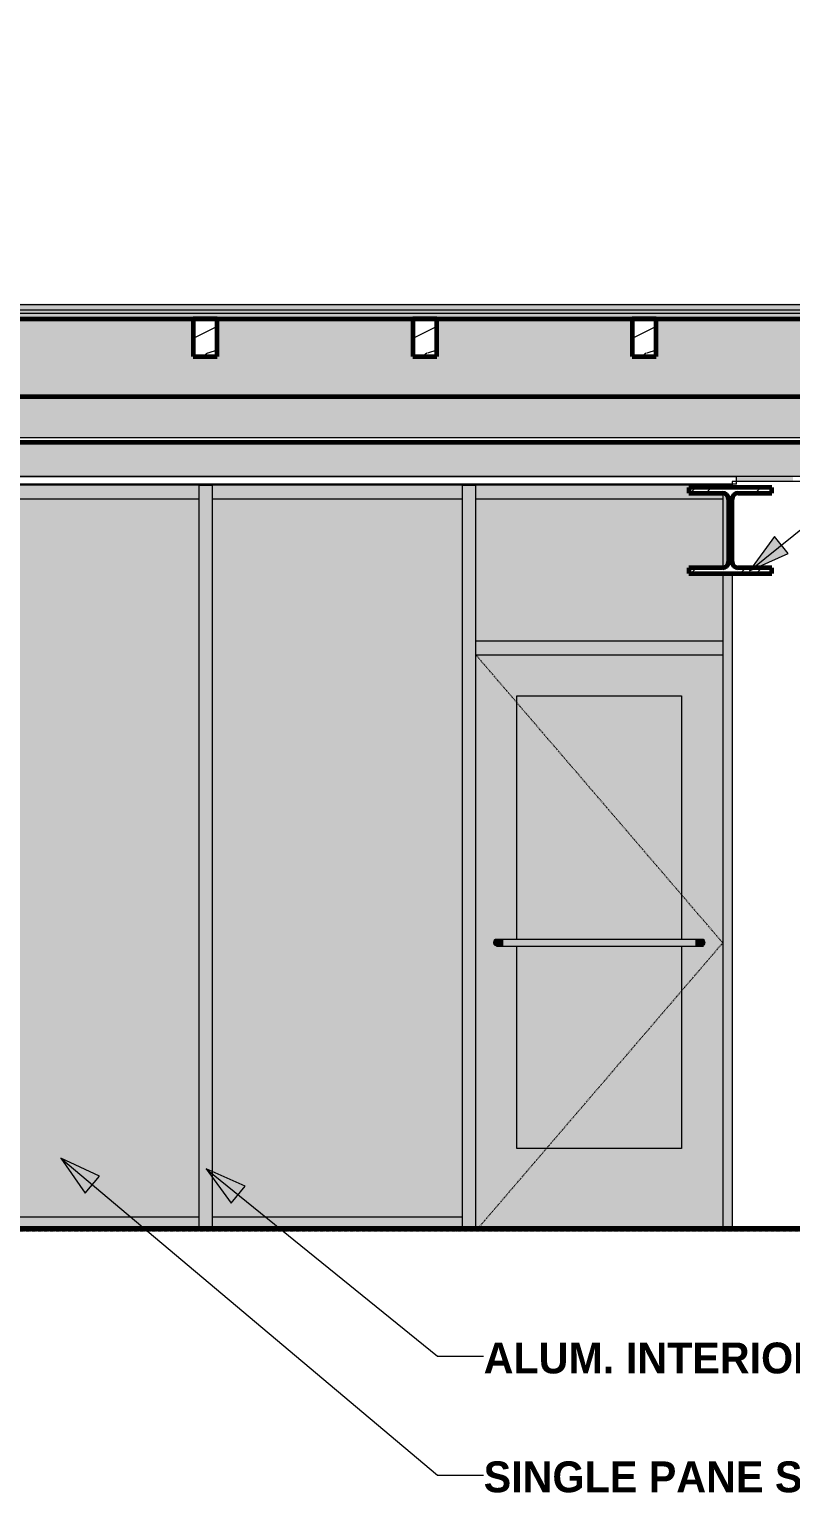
# Model space of a CAD drawing. Header units: inches. Extents: x -3510 to 2128, y -38 to 218.
# Drawn here: x 552.9 to 663.9, y -38.2 to 175.2 of the extents above; entities that cross this region are included whole.
import ezdxf

# ---------------------------------------------------------------- set-up
doc = ezdxf.new("R2010")
doc.units = ezdxf.units.IN
doc.header["$MEASUREMENT"] = 0
doc.linetypes.add('Dash 1_16_', pattern=[0.125, 0.0625, -0.0625])
doc.linetypes.add('Grid Line 1_2_', pattern=[0.875, 0.5, -0.125, 0.125, -0.125])
for name, color, linetype, lineweight in [('0-3', 50, 'Continuous', 9), ('0-4', 10, 'Continuous', 5), ('A-CLNG', 13, 'Continuous', 18), ('A-CLNG-3', 7, 'Continuous', 18), ('A-CLNG-5', 13, 'Continuous', 60), ('A-CLNG-PATT-2', 13, 'Continuous', 9), ('A-DOOR', 31, 'Continuous', 18), ('A-DOOR-6', 31, 'Dash 1_16_', 9), ('A-DOOR-7', 31, 'Continuous', 9), ('A-DOOR-FRAM', 31, 'Continuous', 9), ('A-DOOR-FRAM-4', 31, 'Continuous', 18), ('A-DOOR-GLAZ-1', 31, 'Continuous', 18), ('A-FLOR-1', 31, 'Continuous', 5), ('A-FLOR-2', 8, 'Continuous', 5), ('A-FLOR-3', 7, 'Continuous', 18), ('A-FLOR-4', 250, 'Continuous', 60), ('A-FLOR-LEVL-1', 51, 'Grid Line 1_2_', 9), ('A-FLOR-MCUT-1', 7, 'Continuous', 18), ('A-FLOR-PATT-2', 253, 'Continuous', 9), ('A-FLOR-PATT-3', 50, 'Continuous', 9), ('A-GLAZ-CURT', 52, 'Continuous', 9), ('A-GLAZ-CWMG', 51, 'Continuous', 9), ('A-WALL-1', 8, 'Continuous', 5), ('A-WALL-2', 7, 'Continuous', 18), ('G-ANNO-TEXT', 231, 'Continuous', 9), ('S-BEAM', 12, 'Continuous', 9), ('S-BEAM-1', 250, 'Continuous', 60)]:
    doc.layers.add(name, color=color, linetype=linetype, lineweight=lineweight)
doc.styles.add('Century Gothic_B', font='GOTHICB.TTF', dxfattribs={"height": 4.5})
pattern_1 = [(0, (0, 0), (7.68, 1.92), [0.634, -5.126, 0.634, -5.126, -30.72]), (0, (0, 0), (7.68, 1.92), [-11.52, 0.634, -10.886, 0.634, -5.126, -13.44]), (0, (0, 0), (7.68, 1.92), [-28.8, 0.634, -3.206, 0.634, -8.966]), (120, (2.88, 0.96), (-5.50276878, 5.6910751), [0.634, -5.126, 0.634, -5.126, -30.72]), (120, (2.88, 0.96), (-5.50276878, 5.6910751), [-11.52, 0.634, -10.886, 0.634, -5.126, -13.44]), (120, (2.88, 0.96), (-5.50276878, 5.6910751), [-28.8, 0.634, -3.206, 0.634, -8.966]), (240, (3.84, 4.8), (-2.17723122, -7.6110751), [0.634, -5.126, 0.634, -5.126, -30.72]), (240, (3.84, 4.8), (-2.17723122, -7.6110751), [-11.52, 0.634, -10.886, 0.634, -5.126, -13.44]), (240, (3.84, 4.8), (-2.17723122, -7.6110751), [-28.8, 0.634, -3.206, 0.634, -8.966])]
pattern_2 = [(0, (0, 0), (0, 2.399), []), (315, (0, 0), (2.3985062, 0), [3.393, -3.393]), (45, (0, 0), (2.3985062, 0), [3.393, -3.393])]
pattern_3 = [(216.87, (3.199, 7.997), (23.98977143, 15.99364286), [3.998, -35.986]), (206.565, (7.997, 5.598), (-7.9970807, -7.9966192), [8.941, -8.941]), (198.435, (7.997, 1.599), (-15.9938446, -7.99709826), [5.058, -20.23])]

# ---------------------------------------------------------------- blocks, each defined once
blk = doc.blocks.new('CTR - 1st Phase - Shell_rvt-4-INTERIOR ELEVATION - CORRIDOR _103_N_ _ LOBBY _106_ - SOUTH WALL')
at = {"layer": 'A-FLOR-1'}
h = blk.add_hatch(color=256, dxfattribs=at)
h.paths.add_polyline_path([(-11534.63, 110), (-11250.14, 110), (-11250.14, 115), (-11534.63, 115)], flags=0)
h.paths.add_polyline_path([(-11488.42, 121.63), (-11250.14, 121.63), (-11250.14, 133), (-11264, 133), (-11264, 127.5), (-11267.5, 127.5), (-11267.5, 133), (-11296, 133), (-11296, 127.5), (-11299.5, 127.5), (-11299.5, 133), (-11328, 133), (-11328, 127.5), (-11331.5, 127.5), (-11331.5, 133), (-11360, 133), (-11360, 127.5), (-11363.5, 127.5), (-11363.5, 133), (-11392, 133), (-11392, 127.5), (-11395.5, 127.5), (-11395.5, 133), (-11424, 133), (-11424, 127.5), (-11427.5, 127.5), (-11427.5, 133), (-11456, 133), (-11456, 127.5), (-11459.5, 127.5), (-11459.5, 133), (-11488, 133), (-11488, 127.5), (-11491.5, 127.5), (-11491.5, 133), (-11520, 133), (-11520, 127.5), (-11523.5, 127.5), (-11523.5, 133), (-11534.63, 133), (-11534.63, 121.63), (-11493.04, 121.63)], flags=0)
at = {"layer": 'A-FLOR-2'}
blk.add_hatch(color=256, dxfattribs=at).paths.add_polyline_path([(-10832.18, 133.75), (-10351.56, 133.75), (-10351.56, 134.25), (-11534.63, 134.25), (-11534.63, 133.75), (-10841.43, 133.75)], flags=0)
at = {"layer": 'A-FLOR-PATT-2'}
h = blk.add_hatch(dxfattribs=at)
h.set_pattern_fill('FP_25', color=256, style=0, pattern_type=2)
h.set_pattern_definition(pattern_1)
h.paths.add_polyline_path([(-11534.63, 134.25), (-10351.56, 134.25), (-10351.56, 135), (-11534.63, 135)], flags=0)
h = blk.add_hatch(dxfattribs=at)
h.set_pattern_fill('FP_25', color=256, style=0, pattern_type=2)
h.set_pattern_definition(pattern_1)
h.paths.add_polyline_path([(-10970.82, -0.03), (-10351.56, -0.03), (-10351.56, 0), (-11534.63, 0), (-11534.63, -0.03), (-10975.45, -0.03)], flags=0)
at = {"layer": 'A-FLOR-PATT-3'}
h = blk.add_hatch(dxfattribs=at)
h.set_pattern_fill('FP_27', color=256, style=0, pattern_type=2)
h.set_pattern_definition(pattern_2)
h.paths.add_polyline_path([(-10370.05, 135), (-10351.56, 135), (-10351.56, 135.19), (-11534.63, 135.19), (-11534.63, 135), (-10380.66, 135)], flags=0)
h = blk.add_hatch(dxfattribs=at)
h.set_pattern_fill('FP_27', color=256, style=0, pattern_type=2)
h.set_pattern_definition(pattern_2)
h.paths.add_polyline_path([(-10832.18, 133), (-10351.56, 133), (-10351.56, 133.75), (-11534.63, 133.75), (-11534.63, 133), (-10841.43, 133)], flags=0)
h = blk.add_hatch(dxfattribs=at)
h.set_pattern_fill('FP_26', color=256, style=0, pattern_type=2)
h.set_pattern_definition([(135, (0, 0), (-2.12132034, -2.12132034), [])])
h.paths.add_polyline_path([(-10380.66, 0), (-10351.56, 0), (-10351.56, 0.37), (-11534.63, 0.37), (-11534.63, 0), (-10381.29, 0)], flags=0)
at = {"layer": 'A-WALL-1'}
blk.add_hatch(color=256, dxfattribs=at).paths.add_polyline_path([(-11276.04, 109.25), (-11276.04, 110), (-11284.29, 110), (-11284.29, 109.25)], flags=0)
at = {"layer": 'A-CLNG-3'}
for p, q in [((-11534.63, 110), (-11284.29, 110)), ((-11284.29, 108.87), (-11534.63, 108.87)), ((-11284.29, 108.87), (-11284.29, 110))]:
    blk.add_line(p, q, dxfattribs=at)
at = {"layer": 'A-FLOR-3'}
blk.add_line((-11256.26, 110), (-11534.63, 110), dxfattribs=at)
at = {"layer": 'A-FLOR-4'}
for p, q in [((-11534.63, 133), (-10351.56, 133)), ((-10351.56, 0.37), (-11534.63, 0.37))]:
    blk.add_line(p, q, dxfattribs=at)
at = {"layer": 'A-FLOR-MCUT-1'}
for p, q in [((-10351.56, 135), (-11534.63, 135)), ((-10351.56, 134.25), (-11534.63, 134.25)), ((-10351.56, 133.75), (-11534.63, 133.75)), ((-10351.56, 0), (-11534.63, 0))]:
    blk.add_line(p, q, dxfattribs=at)
at = {"layer": 'A-WALL-2'}
for p, q in [((-11130.44, 109.25), (-11284.91, 109.25)), ((-11284.91, 109.25), (-11284.91, 108.37)), ((-11284.91, 106.75), (-11284.91, 97.5)), ((-11284.91, 95.87), (-11284.91, 0.37))]:
    blk.add_line(p, q, dxfattribs=at)
blk = doc.blocks.new('LVL-Laminated Veneer Lumber - 4X6 S_ PINE - NO_ 1-V77-INTERIOR ELEVATION - CORRIDOR _103_N_ _ LOBBY _106_ - SOUTH WALL')
at = {"layer": 'S-BEAM'}
h = blk.add_hatch(dxfattribs=at)
h.set_pattern_fill('FP_14', color=256, style=0, pattern_type=2)
h.set_pattern_definition(pattern_3)
h.paths.add_polyline_path([(-11360, 127.5), (-11360, 133), (-11363.5, 133), (-11363.5, 127.5)], flags=0)
at = {"layer": 'S-BEAM-1'}
for p, q in [((-11360, 133), (-11363.5, 133)), ((-11363.5, 133), (-11363.5, 127.5)), ((-11360, 127.5), (-11360, 133)), ((-11363.5, 127.5), (-11360, 127.5))]:
    blk.add_line(p, q, dxfattribs=at)
blk = doc.blocks.new('LVL-Laminated Veneer Lumber - 4X6 S_ PINE - NO_ 1-V78-INTERIOR ELEVATION - CORRIDOR _103_N_ _ LOBBY _106_ - SOUTH WALL')
at = {"layer": 'S-BEAM'}
h = blk.add_hatch(dxfattribs=at)
h.set_pattern_fill('FP_14', color=256, style=0, pattern_type=2)
h.set_pattern_definition(pattern_3)
h.paths.add_polyline_path([(-11331.5, 127.5), (-11328, 127.5), (-11328, 133), (-11331.5, 133)], flags=0)
at = {"layer": 'S-BEAM-1'}
for p, q in [((-11328, 133), (-11331.5, 133)), ((-11331.5, 133), (-11331.5, 127.5)), ((-11328, 127.5), (-11328, 133)), ((-11331.5, 127.5), (-11328, 127.5))]:
    blk.add_line(p, q, dxfattribs=at)
blk = doc.blocks.new('LVL-Laminated Veneer Lumber - 4X6 S_ PINE - NO_ 1-V79-INTERIOR ELEVATION - CORRIDOR _103_N_ _ LOBBY _106_ - SOUTH WALL')
at = {"layer": 'S-BEAM'}
h = blk.add_hatch(dxfattribs=at)
h.set_pattern_fill('FP_14', color=256, style=0, pattern_type=2)
h.set_pattern_definition(pattern_3)
h.paths.add_polyline_path([(-11299.5, 127.5), (-11296, 127.5), (-11296, 133), (-11299.5, 133)], flags=0)
at = {"layer": 'S-BEAM-1'}
for p, q in [((-11296, 133), (-11299.5, 133)), ((-11299.5, 133), (-11299.5, 127.5)), ((-11296, 127.5), (-11296, 133)), ((-11299.5, 127.5), (-11296, 127.5))]:
    blk.add_line(p, q, dxfattribs=at)
blk = doc.blocks.new('CTR - 1st Phase - Structure_rvt-4-INTERIOR ELEVATION - CORRIDOR _103_N_ _ LOBBY _106_ - SOUTH WALL')
at = {"layer": 'S-BEAM'}
h = blk.add_hatch(dxfattribs=at)
h.set_pattern_fill('FP_29', color=256, style=0, pattern_type=2)
h.set_pattern_definition([(45, (0, 0), (-4.7517576, 4.7517576), []), (45, (0, 7.2), (-4.7517576, 4.7517576), [])])
h.paths.add_polyline_path([(-11286.3, 95.87), (-11279.14, 95.87), (-11279.14, 96.68), (-11284.05, 96.68), (-11284.49, 96.8), (-11284.81, 97.12), (-11284.93, 97.56), (-11284.91, 106.75), (-11284.81, 107.13), (-11284.49, 107.45), (-11284.05, 107.56), (-11279.14, 107.56), (-11279.14, 108.37), (-11291.24, 108.37), (-11291.24, 107.56), (-11286.3, 107.56), (-11285.89, 107.45), (-11285.56, 107.13), (-11285.45, 106.69), (-11285.45, 97.56), (-11285.56, 97.12), (-11285.89, 96.8), (-11286.32, 96.68), (-11291.24, 96.68), (-11291.24, 95.87)], flags=0)
at = {"layer": 'S-BEAM-1'}
for p, q in [((-11279.14, 108.37), (-11291.24, 108.37)), ((-11291.24, 108.37), (-11291.24, 107.56)), ((-11291.24, 107.56), (-11286.32, 107.56)), ((-11285.45, 106.69), (-11285.45, 97.56)), ((-11284.93, 97.56), (-11284.93, 106.69)), ((-11284.05, 107.56), (-11279.14, 107.56)), ((-11279.14, 107.56), (-11279.14, 108.37)), ((-11286.32, 96.68), (-11291.24, 96.68)), ((-11291.24, 96.68), (-11291.24, 95.87)), ((-11279.14, 96.68), (-11284.05, 96.68)), ((-11279.14, 95.87), (-11279.14, 96.68)), ((-11291.24, 95.87), (-11279.14, 95.87))]:
    blk.add_line(p, q, dxfattribs=at)
for centre, start, end in [((-11286.32, 106.69), 0, 90), ((-11284.05, 106.69), 90, 180), ((-11286.32, 97.56), 270, 0), ((-11284.05, 97.56), 180, 270)]:
    blk.add_arc(centre, 0.878, start, end, dxfattribs=at)
at = {"layer": '0-3'}
for name in ['LVL-Laminated Veneer Lumber - 4X6 S_ PINE - NO_ 1-V77-INTERIOR ELEVATION - CORRIDOR _103_N_ _ LOBBY _106_ - SOUTH WALL', 'LVL-Laminated Veneer Lumber - 4X6 S_ PINE - NO_ 1-V78-INTERIOR ELEVATION - CORRIDOR _103_N_ _ LOBBY _106_ - SOUTH WALL', 'LVL-Laminated Veneer Lumber - 4X6 S_ PINE - NO_ 1-V79-INTERIOR ELEVATION - CORRIDOR _103_N_ _ LOBBY _106_ - SOUTH WALL']:
    blk.add_blockref(name, (0, 0), dxfattribs=at)
blk = doc.blocks.new('System Panel - SINGLE PANE - SAFETY GLAZING-2183546-INTERIOR ELEVATION - CORRIDOR _103_N_ _ LOBBY _106_ - SOUTH WALL')
at = {"layer": 'A-GLAZ-CURT'}
blk.add_hatch(color=256, dxfattribs=at).paths.add_polyline_path([(-11386.75, 2), (-11362.68, 2), (-11362.68, 106.75), (-11399.05, 106.75), (-11399.05, 2)], flags=0)
blk = doc.blocks.new('STOREFRONT DOOR - WOOD STILE W_ GLASS INSET-2189325-INTERIOR ELEVATION - CORRIDOR _103_N_ _ LOBBY _106_ - SOUTH WALL')
at = {"layer": 'A-DOOR'}
for points in [[(-11319.3, 41.5), (-11319.12, 41.5), (-11318.37, 41.52), (-11318.3, 41.52), (-11318.3, 42), (-11319.8, 42), (-11319.76, 41.81), (-11319.7, 41.71), (-11319.63, 41.62), (-11319.5, 41.54), (-11319.35, 41.51), (-11319.32, 41.5)], [(-11319.4, 42), (-11318.3, 42), (-11318.3, 42.5), (-11318.93, 42.5), (-11319.4, 42.48), (-11319.55, 42.42), (-11319.72, 42.28), (-11319.76, 42.19), (-11319.79, 42.13), (-11319.79, 42), (-11319.4, 42)], [(-11312.81, 42), (-11290.3, 42), (-11290.3, 42.5), (-11318.3, 42.48), (-11318.3, 42), (-11316.3, 42)], [(-11317.43, 41.5), (-11290.3, 41.52), (-11290.3, 42), (-11318.3, 42), (-11318.3, 41.5)], [(-11289.8, 42), (-11288.8, 42), (-11288.85, 42.19), (-11288.92, 42.31), (-11288.99, 42.37), (-11289.09, 42.44), (-11289.13, 42.46), (-11289.3, 42.49), (-11289.86, 42.5), (-11290.3, 42.48), (-11290.3, 42), (-11289.83, 42)], [(-11290.3, 41.5), (-11289.2, 41.52), (-11289.02, 41.6), (-11288.92, 41.69), (-11288.84, 41.83), (-11288.82, 41.89), (-11288.82, 42), (-11290.3, 42), (-11290.3, 41.51)]]:
    blk.add_hatch(color=256, dxfattribs=at).paths.add_polyline_path(points, flags=0)
at = {"layer": 'A-DOOR-FRAM-4'}
h = blk.add_hatch(color=256, dxfattribs=at)
h.paths.add_polyline_path([(-11321.37, 0.38), (-11286.3, 0.38), (-11286.3, 84), (-11322.3, 84), (-11322.3, 0.38), (-11322.12, 0.38)], flags=0)
h.paths.add_polyline_path([(-11312.81, 12), (-11316.3, 12), (-11316.3, 41.5), (-11318.65, 41.52), (-11318.95, 41.51), (-11319.15, 41.51), (-11319.24, 41.51), (-11319.36, 41.51), (-11319.51, 41.55), (-11319.57, 41.58), (-11319.7, 41.71), (-11319.76, 41.81), (-11319.79, 41.87), (-11319.8, 42), (-11319.76, 42.19), (-11319.69, 42.31), (-11319.66, 42.35), (-11319.52, 42.44), (-11319.48, 42.46), (-11319.31, 42.49), (-11318.75, 42.5), (-11318.3, 42.5), (-11316.3, 42.5), (-11316.3, 78), (-11292.3, 78), (-11292.3, 42.5), (-11289.2, 42.48), (-11289.08, 42.44), (-11288.89, 42.27), (-11288.84, 42.18), (-11288.82, 42.09), (-11288.8, 42), (-11288.85, 41.8), (-11288.92, 41.69), (-11289.02, 41.6), (-11289.09, 41.56), (-11289.31, 41.51), (-11290.07, 41.5), (-11292.3, 41.5), (-11292.3, 12)], flags=0)
at = {"layer": 'A-DOOR-GLAZ-1'}
h = blk.add_hatch(color=256, dxfattribs=at)
h.paths.add_polyline_path([(-11316.3, 12), (-11292.3, 12), (-11292.3, 41.5), (-11316.3, 41.5), (-11316.3, 16.88)], flags=0)
h.paths.add_polyline_path([(-11312.81, 42.5), (-11292.3, 42.5), (-11292.3, 78), (-11316.3, 78), (-11316.3, 42.5)], flags=0)
at = {"layer": 'A-DOOR-6'}
for p, q in [((-11286.3, 42), (-11322.3, 84)), ((-11321.98, 0.38), (-11286.3, 42))]:
    blk.add_line(p, q, dxfattribs=at)
at = {"layer": 'A-DOOR-7'}
for p, q in [((-11290.3, 42.5), (-11318.3, 42.5)), ((-11318.3, 41.5), (-11290.3, 41.5))]:
    blk.add_line(p, q, dxfattribs=at)
at = {"layer": 'A-DOOR-7', "flags": 128}
for points in [[(-11318.3, 42.5), (-11318.34, 42.5), (-11318.38, 42.5), (-11318.42, 42.5), (-11318.46, 42.5), (-11318.5, 42.5), (-11318.54, 42.5), (-11318.58, 42.5), (-11318.62, 42.5), (-11318.66, 42.5), (-11318.69, 42.5), (-11318.73, 42.5), (-11318.77, 42.5), (-11318.8, 42.5), (-11318.84, 42.5), (-11318.87, 42.5), (-11318.9, 42.5), (-11318.93, 42.5), (-11318.96, 42.5), (-11318.99, 42.5), (-11319.02, 42.5), (-11319.05, 42.5), (-11319.08, 42.5), (-11319.1, 42.5), (-11319.12, 42.5), (-11319.15, 42.5), (-11319.17, 42.5), (-11319.19, 42.5), (-11319.2, 42.5), (-11319.22, 42.5), (-11319.24, 42.5), (-11319.25, 42.5), (-11319.26, 42.5), (-11319.27, 42.5), (-11319.28, 42.5), (-11319.29, 42.5), (-11319.3, 42.5), (-11319.3, 42.5), (-11319.3, 42.5), (-11319.3, 42.5), (-11319.3, 42.5)], [(-11319.3, 41.5), (-11319.3, 41.5), (-11319.3, 41.5), (-11319.3, 41.5), (-11319.29, 41.5), (-11319.28, 41.5), (-11319.28, 41.5), (-11319.27, 41.5), (-11319.25, 41.5), (-11319.24, 41.5), (-11319.23, 41.5), (-11319.21, 41.5), (-11319.19, 41.5), (-11319.17, 41.5), (-11319.15, 41.5), (-11319.13, 41.5), (-11319.11, 41.5), (-11319.08, 41.5), (-11319.06, 41.5), (-11319.03, 41.5), (-11319, 41.5), (-11318.97, 41.5), (-11318.94, 41.5), (-11318.91, 41.5), (-11318.88, 41.5), (-11318.85, 41.5), (-11318.81, 41.5), (-11318.78, 41.5), (-11318.74, 41.5), (-11318.7, 41.5), (-11318.67, 41.5), (-11318.63, 41.5), (-11318.59, 41.5), (-11318.55, 41.5), (-11318.51, 41.5), (-11318.47, 41.5), (-11318.44, 41.5), (-11318.4, 41.5), (-11318.36, 41.5), (-11318.32, 41.5), (-11318.3, 41.5)], [(-11289.3, 42.5), (-11289.31, 42.5), (-11289.31, 42.5), (-11289.31, 42.5), (-11289.32, 42.5), (-11289.32, 42.5), (-11289.33, 42.5), (-11289.34, 42.5), (-11289.36, 42.5), (-11289.37, 42.5), (-11289.38, 42.5), (-11289.4, 42.5), (-11289.42, 42.5), (-11289.44, 42.5), (-11289.46, 42.5), (-11289.48, 42.5), (-11289.5, 42.5), (-11289.53, 42.5), (-11289.55, 42.5), (-11289.58, 42.5), (-11289.61, 42.5), (-11289.64, 42.5), (-11289.67, 42.5), (-11289.7, 42.5), (-11289.73, 42.5), (-11289.76, 42.5), (-11289.8, 42.5), (-11289.83, 42.5), (-11289.87, 42.5), (-11289.91, 42.5), (-11289.94, 42.5), (-11289.98, 42.5), (-11290.02, 42.5), (-11290.06, 42.5), (-11290.1, 42.5), (-11290.13, 42.5), (-11290.17, 42.5), (-11290.21, 42.5), (-11290.25, 42.5), (-11290.29, 42.5), (-11290.3, 42.5)], [(-11290.3, 41.5), (-11290.26, 41.5), (-11290.22, 41.5), (-11290.19, 41.5), (-11290.15, 41.5), (-11290.11, 41.5), (-11290.07, 41.5), (-11290.03, 41.5), (-11289.99, 41.5), (-11289.95, 41.5), (-11289.92, 41.5), (-11289.88, 41.5), (-11289.84, 41.5), (-11289.81, 41.5), (-11289.77, 41.5), (-11289.74, 41.5), (-11289.71, 41.5), (-11289.68, 41.5), (-11289.65, 41.5), (-11289.62, 41.5), (-11289.59, 41.5), (-11289.56, 41.5), (-11289.53, 41.5), (-11289.51, 41.5), (-11289.49, 41.5), (-11289.46, 41.5), (-11289.44, 41.5), (-11289.42, 41.5), (-11289.4, 41.5), (-11289.39, 41.5), (-11289.37, 41.5), (-11289.36, 41.5), (-11289.35, 41.5), (-11289.34, 41.5), (-11289.33, 41.5), (-11289.32, 41.5), (-11289.31, 41.5), (-11289.31, 41.5), (-11289.31, 41.5), (-11289.3, 41.5), (-11289.3, 41.5)]]:
    blk.add_lwpolyline(points, dxfattribs=at)
at = {"layer": 'A-DOOR-7'}
for centre, start, end in [((-11319.3, 42), 86.1684, 135), ((-11289.3, 42), 260.1527, 300), ((-11289.3, 42), 45, 93.8316)]:
    blk.add_arc(centre, 0.5, start, end, dxfattribs=at)
at = {"layer": 'A-DOOR-FRAM'}
for p, q in [((-11316.3, 42.5), (-11316.3, 78)), ((-11316.3, 78), (-11292.3, 78)), ((-11292.3, 78), (-11292.3, 42.5)), ((-11316.3, 12), (-11316.3, 41.5)), ((-11292.3, 41.5), (-11292.3, 12)), ((-11292.3, 12), (-11316.3, 12))]:
    blk.add_line(p, q, dxfattribs=at)
blk = doc.blocks.new('Rectangular Mullion - 2_ x 4_ - INTERIOR-2183535-INTERIOR ELEVATION - CORRIDOR _103_N_ _ LOBBY _106_ - SOUTH WALL')
at = {"layer": 'A-GLAZ-CWMG'}
blk.add_hatch(color=256, dxfattribs=at).paths.add_polyline_path([(-11401.05, 106.75), (-11401.05, 108.75), (-11437.43, 108.75), (-11437.43, 106.75), (-11423.72, 106.75)], flags=0)
for p, q in [((-11437.43, 106.75), (-11437.43, 108.75)), ((-11401.05, 108.75), (-11437.43, 108.75)), ((-11437.43, 106.75), (-11401.05, 106.75)), ((-11401.05, 108.75), (-11401.05, 106.75))]:
    blk.add_line(p, q, dxfattribs=at)
blk = doc.blocks.new('Rectangular Mullion - 2_ x 4_ - INTERIOR-2183536-INTERIOR ELEVATION - CORRIDOR _103_N_ _ LOBBY _106_ - SOUTH WALL')
at = {"layer": 'A-GLAZ-CWMG'}
blk.add_hatch(color=256, dxfattribs=at).paths.add_polyline_path([(-11286.3, 106.75), (-11286.32, 107.56), (-11291.24, 107.56), (-11291.24, 108.37), (-11286.3, 108.37), (-11286.32, 108.75), (-11322.3, 108.75), (-11322.3, 106.75), (-11286.32, 106.75)], flags=0)
for p, q in [((-11322.3, 106.75), (-11322.3, 108.75)), ((-11286.3, 108.75), (-11322.3, 108.75)), ((-11322.3, 106.75), (-11286.3, 106.75)), ((-11286.3, 108.75), (-11286.3, 108.37)), ((-11286.3, 107.56), (-11286.3, 106.75))]:
    blk.add_line(p, q, dxfattribs=at)
blk = doc.blocks.new('Rectangular Mullion - 2_ x 4_ - INTERIOR-2183537-INTERIOR ELEVATION - CORRIDOR _103_N_ _ LOBBY _106_ - SOUTH WALL')
at = {"layer": 'A-GLAZ-CWMG'}
blk.add_hatch(color=256, dxfattribs=at).paths.add_polyline_path([(-11362.68, 0.38), (-11362.68, 2), (-11399.05, 2), (-11399.05, 0.38), (-11386.75, 0.38)], flags=0)
for p, q in [((-11399.05, 0.38), (-11399.05, 2)), ((-11362.68, 2), (-11399.05, 2)), ((-11362.68, 2), (-11362.68, 0.38))]:
    blk.add_line(p, q, dxfattribs=at)
blk = doc.blocks.new('Rectangular Mullion - 2_ x 4_ - INTERIOR-2183539-INTERIOR ELEVATION - CORRIDOR _103_N_ _ LOBBY _106_ - SOUTH WALL')
at = {"layer": 'A-GLAZ-CWMG'}
blk.add_hatch(color=256, dxfattribs=at).paths.add_polyline_path([(-11399.05, 0.38), (-11399.05, 85), (-11401.05, 85), (-11401.05, 0.38)], flags=0)
for p, q in [((-11401.05, 85), (-11401.05, 0.38)), ((-11399.05, 0.38), (-11399.05, 85))]:
    blk.add_line(p, q, dxfattribs=at)
blk = doc.blocks.new('Rectangular Mullion - 2_ x 4_ - INTERIOR-2183540-INTERIOR ELEVATION - CORRIDOR _103_N_ _ LOBBY _106_ - SOUTH WALL')
at = {"layer": 'A-GLAZ-CWMG'}
blk.add_hatch(color=256, dxfattribs=at).paths.add_polyline_path([(-11322.3, 0.38), (-11322.3, 85), (-11324.3, 85), (-11324.3, 0.38)], flags=0)
for p, q in [((-11324.3, 85), (-11324.3, 0.38)), ((-11322.3, 0.38), (-11322.3, 85))]:
    blk.add_line(p, q, dxfattribs=at)
blk = doc.blocks.new('Rectangular Mullion - 2_ x 4_ - INTERIOR-V70-INTERIOR ELEVATION - CORRIDOR _103_N_ _ LOBBY _106_ - SOUTH WALL')
at = {"layer": 'A-GLAZ-CWMG'}
blk.add_hatch(color=256, dxfattribs=at).paths.add_polyline_path([(-11284.91, 0.38), (-11284.91, 85), (-11286.3, 85), (-11286.3, 0.38)], flags=0)
blk.add_line((-11286.3, 85), (-11286.3, 0.38), dxfattribs=at)
blk = doc.blocks.new('System Panel - Glazed-2179509-INTERIOR ELEVATION - CORRIDOR _103_N_ _ LOBBY _106_ - SOUTH WALL')
at = {"layer": 'A-GLAZ-CURT'}
blk.add_hatch(color=256, dxfattribs=at).paths.add_polyline_path([(-11322.3, 86), (-11286.3, 86), (-11286.32, 95.87), (-11291.24, 95.87), (-11291.24, 96.68), (-11286.3, 96.69), (-11286.3, 106.75), (-11322.3, 106.75), (-11322.3, 101.38)], flags=0)
blk = doc.blocks.new('Rectangular Mullion - 2_ x 4_ - INTERIOR-2183542-INTERIOR ELEVATION - CORRIDOR _103_N_ _ LOBBY _106_ - SOUTH WALL')
at = {"layer": 'A-GLAZ-CWMG'}
blk.add_hatch(color=256, dxfattribs=at).paths.add_polyline_path([(-11322.3, 84), (-11286.3, 84), (-11286.3, 86), (-11322.3, 86), (-11322.3, 85)], flags=0)
for p, q in [((-11322.3, 84), (-11322.3, 86)), ((-11286.3, 86), (-11322.3, 86)), ((-11286.3, 86), (-11286.3, 84)), ((-11322.3, 84), (-11286.3, 84))]:
    blk.add_line(p, q, dxfattribs=at)
blk = doc.blocks.new('Rectangular Mullion - 2_ x 4_ - INTERIOR-2183532-INTERIOR ELEVATION - CORRIDOR _103_N_ _ LOBBY _106_ - SOUTH WALL')
at = {"layer": 'A-GLAZ-CWMG'}
blk.add_hatch(color=256, dxfattribs=at).paths.add_polyline_path([(-11437.43, 85), (-11437.43, 108.75), (-11439.43, 108.75), (-11439.43, 85)], flags=0)
for p, q in [((-11439.43, 108.75), (-11437.43, 108.75)), ((-11439.43, 108.75), (-11439.43, 85)), ((-11437.43, 85), (-11437.43, 108.75))]:
    blk.add_line(p, q, dxfattribs=at)
blk = doc.blocks.new('Rectangular Mullion - 2_ x 4_ - INTERIOR-2183531-INTERIOR ELEVATION - CORRIDOR _103_N_ _ LOBBY _106_ - SOUTH WALL')
at = {"layer": 'A-GLAZ-CWMG'}
blk.add_hatch(color=256, dxfattribs=at).paths.add_polyline_path([(-11324.3, 85), (-11322.3, 85), (-11322.3, 108.75), (-11324.3, 108.75), (-11324.3, 86)], flags=0)
for p, q in [((-11324.3, 108.75), (-11322.3, 108.75)), ((-11324.3, 108.75), (-11324.3, 85)), ((-11322.3, 85), (-11322.3, 108.75))]:
    blk.add_line(p, q, dxfattribs=at)
blk = doc.blocks.new('Rectangular Mullion - 2_ x 4_ - INTERIOR-V73-INTERIOR ELEVATION - CORRIDOR _103_N_ _ LOBBY _106_ - SOUTH WALL')
at = {"layer": 'A-GLAZ-CWMG'}
h = blk.add_hatch(color=256, dxfattribs=at)
h.paths.add_polyline_path([(-11285.3, 85), (-11284.91, 85), (-11284.91, 95.87), (-11286.3, 95.87), (-11286.3, 85), (-11286.22, 85)], flags=0)
h.paths.add_polyline_path([(-11286.3, 96.69), (-11285.89, 96.8), (-11285.56, 97.12), (-11285.45, 97.56), (-11285.46, 106.75), (-11285.56, 107.13), (-11285.89, 107.45), (-11286.3, 107.56), (-11286.3, 96.8)], flags=0)
h.paths.add_polyline_path([(-11286.3, 108.37), (-11284.91, 108.37), (-11284.91, 108.75), (-11286.3, 108.75)], flags=0)
for p, q in [((-11286.3, 108.75), (-11284.91, 108.75)), ((-11286.3, 108.75), (-11286.3, 108.37)), ((-11286.3, 107.56), (-11286.3, 96.69)), ((-11286.3, 95.87), (-11286.3, 85))]:
    blk.add_line(p, q, dxfattribs=at)

msp = doc.modelspace()

# ---------------------------------------------------------------- hatches: boundary and pattern name
at = {"layer": 'A-CLNG-PATT-2'}
h = msp.add_hatch(dxfattribs=at)
h.set_pattern_fill('FP_8', color=256, style=0, pattern_type=2)
h.set_pattern_definition([(161.57, (11940.5579, 0.24), (-1.920451243, 0.000150352), [0, -13.661, 1.517, 0]), (18.43, (11940.0779, 0.24), (-1.920451243, -0.000150352), [0, -13.661, 1.517, 0]), (108.43, (11940.5579, 0.24), (0.959969074, -4.80073665), [4.553, -10.625]), (71.57, (11940.0779, 0.24), (0.959969074, 4.80073665), [4.553, -10.625])])
h.paths.add_polyline_path([(405.69, 115.62), (809.88, 115.62), (809.88, 121.62), (405.69, 121.62)], flags=0)
h.paths.add_polyline_path([(436.81, 118.69), (436.65, 118.73), (436.4, 118.84), (436.12, 119.05), (435.89, 119.37), (435.77, 119.65), (435.73, 120), (435.8, 120.42), (435.95, 120.73), (436.18, 120.99), (436.47, 121.19), (436.81, 121.31), (437.26, 121.34), (438.21, 121.34), (439.6, 121.34), (439.6, 118.66), (437.37, 118.67), (437.37, 118.66), (437.04, 118.67), (436.84, 118.69)], flags=0)
at = {"layer": 'G-ANNO-TEXT'}
for points in [[(657.9, 96.23), (663.57, 98.75), (661.55, 101.25)], [(557.53, 10.62), (561.08, 5.53), (563.16, 7.99)], [(578.72, 9.07), (582.36, 4.05), (584.39, 6.54)]]:
    msp.add_hatch(color=256, dxfattribs=at).paths.add_polyline_path(points, flags=0)

# ---------------------------------------------------------------- linework, layer by layer
at = {"layer": 'A-CLNG'}
msp.add_line((809.88, 115.62), (405.69, 115.62), dxfattribs=at)
at = {"layer": 'A-CLNG-5'}
for p, q in [((809.88, 121.62), (405.69, 121.62)), ((405.69, 115), (809.88, 115))]:
    msp.add_line(p, q, dxfattribs=at)
at = {"layer": 'A-FLOR-LEVL-1'}
msp.add_line((357.33, 0), (1637.1, 0), dxfattribs=at)
at = {"layer": 'G-ANNO-TEXT'}
for p, q in [((657.9, 96.23), (755.6, 175.19)), ((661.55, 101.25), (657.9, 96.23)), ((663.57, 98.75), (661.55, 101.25)), ((657.9, 96.23), (663.57, 98.75)), ((557.53, 10.62), (561.08, 5.53)), ((563.16, 7.99), (557.53, 10.62)), ((557.53, 10.62), (612.42, -35.6)), ((578.72, 9.07), (582.36, 4.05)), ((584.39, 6.54), (578.72, 9.07)), ((578.72, 9.07), (612.42, -18.27)), ((561.08, 5.53), (563.16, 7.99)), ((582.36, 4.05), (584.39, 6.54)), ((612.42, -18.27), (619.16, -18.27)), ((612.42, -35.6), (619.16, -35.6))]:
    msp.add_line(p, q, dxfattribs=at)

# ---------------------------------------------------------------- block references
at = {"layer": '0-4'}
for name in ['CTR - 1st Phase - Shell_rvt-4-INTERIOR ELEVATION - CORRIDOR _103_N_ _ LOBBY _106_ - SOUTH WALL', 'CTR - 1st Phase - Structure_rvt-4-INTERIOR ELEVATION - CORRIDOR _103_N_ _ LOBBY _106_ - SOUTH WALL']:
    msp.add_blockref(name, (11940.32, 0), dxfattribs=at)
at = {"layer": 'A-DOOR'}
msp.add_blockref('STOREFRONT DOOR - WOOD STILE W_ GLASS INSET-2189325-INTERIOR ELEVATION - CORRIDOR _103_N_ _ LOBBY _106_ - SOUTH WALL', (11940.32, 0), dxfattribs=at)
at = {"layer": 'A-GLAZ-CURT'}
for name, p in [('System Panel - SINGLE PANE - SAFETY GLAZING-2183546-INTERIOR ELEVATION - CORRIDOR _103_N_ _ LOBBY _106_ - SOUTH WALL', (11940.32, 0)), ('System Panel - SINGLE PANE - SAFETY GLAZING-2183546-INTERIOR ELEVATION - CORRIDOR _103_N_ _ LOBBY _106_ - SOUTH WALL', (11978.69, 0)), ('System Panel - Glazed-2179509-INTERIOR ELEVATION - CORRIDOR _103_N_ _ LOBBY _106_ - SOUTH WALL', (11940.32, 0))]:
    msp.add_blockref(name, p, dxfattribs=at)
at = {"layer": 'A-GLAZ-CWMG'}
for name, p in [('Rectangular Mullion - 2_ x 4_ - INTERIOR-2183535-INTERIOR ELEVATION - CORRIDOR _103_N_ _ LOBBY _106_ - SOUTH WALL', (11978.69, 0)), ('Rectangular Mullion - 2_ x 4_ - INTERIOR-2183532-INTERIOR ELEVATION - CORRIDOR _103_N_ _ LOBBY _106_ - SOUTH WALL', (12017.07, 0)), ('Rectangular Mullion - 2_ x 4_ - INTERIOR-2183535-INTERIOR ELEVATION - CORRIDOR _103_N_ _ LOBBY _106_ - SOUTH WALL', (12017.07, 0)), ('Rectangular Mullion - 2_ x 4_ - INTERIOR-2183531-INTERIOR ELEVATION - CORRIDOR _103_N_ _ LOBBY _106_ - SOUTH WALL', (11940.32, 0)), ('Rectangular Mullion - 2_ x 4_ - INTERIOR-2183536-INTERIOR ELEVATION - CORRIDOR _103_N_ _ LOBBY _106_ - SOUTH WALL', (11940.32, 0)), ('Rectangular Mullion - 2_ x 4_ - INTERIOR-V73-INTERIOR ELEVATION - CORRIDOR _103_N_ _ LOBBY _106_ - SOUTH WALL', (11940.32, 0)), ('Rectangular Mullion - 2_ x 4_ - INTERIOR-2183542-INTERIOR ELEVATION - CORRIDOR _103_N_ _ LOBBY _106_ - SOUTH WALL', (11940.32, 0)), ('Rectangular Mullion - 2_ x 4_ - INTERIOR-2183539-INTERIOR ELEVATION - CORRIDOR _103_N_ _ LOBBY _106_ - SOUTH WALL', (11978.69, 0)), ('Rectangular Mullion - 2_ x 4_ - INTERIOR-2183540-INTERIOR ELEVATION - CORRIDOR _103_N_ _ LOBBY _106_ - SOUTH WALL', (11940.32, 0)), ('Rectangular Mullion - 2_ x 4_ - INTERIOR-V70-INTERIOR ELEVATION - CORRIDOR _103_N_ _ LOBBY _106_ - SOUTH WALL', (11940.32, 0)), ('Rectangular Mullion - 2_ x 4_ - INTERIOR-2183537-INTERIOR ELEVATION - CORRIDOR _103_N_ _ LOBBY _106_ - SOUTH WALL', (11940.32, 0)), ('Rectangular Mullion - 2_ x 4_ - INTERIOR-2183537-INTERIOR ELEVATION - CORRIDOR _103_N_ _ LOBBY _106_ - SOUTH WALL', (11978.69, 0))]:
    msp.add_blockref(name, p, dxfattribs=at)

# ---------------------------------------------------------------- texts
at = {"layer": 'G-ANNO-TEXT', "char_height": 4.5, "attachment_point": 1, "style": 'Century Gothic_B'}
for s, insert, width in [('ALUM. INTERIOR STOREFRONT', (619.16, -16.27), 106.353), ('SINGLE PANE SAFETY GLAZING', (619.16, -33.6), 111.807)]:
    msp.add_mtext(s, dxfattribs=dict(at, insert=insert, width=width))

doc.saveas('drawing.dxf')
